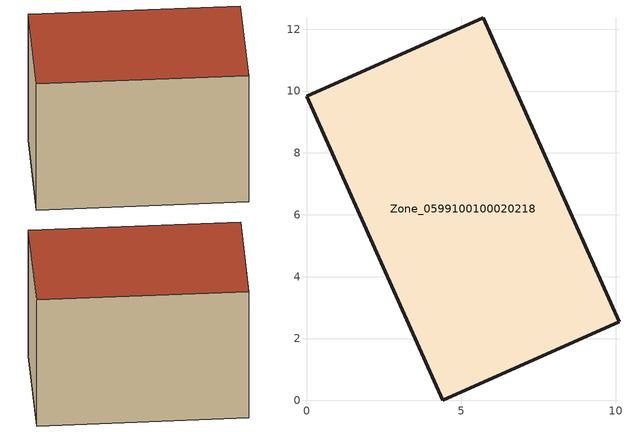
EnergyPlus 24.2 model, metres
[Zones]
Zone_0599100100020218
 floor ground (C_G): 4.4,0 0,9.84 5.71,12.38 10.1,2.55 z0
 wall outside (C_F): 4.4,0 10.1,2.55 5.71,12.38 0,9.84 4.4,0 z0:7.76
 roof outside (C_R): 0,9.84 4.4,0 10.1,2.55 5.71,12.38 z7.76
[BUILDING]
Pand.0599100100020218: North Axis=0; Terrain=City; Loads Convergence Tolerance Value=0.04; Temperature Convergence Tolerance Value=0.4; Solar Distribution=FullExterior; Maximum Number of Warmup Days=25; Minimum Number of Warmup Days=1
[Site:Location]
Rotterdam.The.Hague.AP_ZH_NLD Design_Conditions: Latitude=51.96; Longitude=4.45; Time Zone=1; Elevation=-4.5
[SITE:GROUNDTEMPERATURE:BUILDINGSURFACE]
18, 18, 18, 18, 18, 18, 18, 18, 18, 18, 18, 18
[MATERIAL] Thermal Absorptance=0.9; Solar Absorptance=0.7; Visible Absorptance=0.7
Name | Roughness | Thickness | Conductivity | Density | Specific Heat
G.D.2015-2018 | MediumSmooth | 0.15 | 0.0428571 | 540 | 1210
F.D.2015-2018 | Rough | 0.3 | 0.0666667 | 1920 | 840
R.D.2015-2018 | MediumRough | 0.2 | 0.0333333 | 1500 | 1000
[CONSTRUCTION]
C_G: G.D.2015-2018
C_F: F.D.2015-2018
C_R: R.D.2015-2018
[ZONE]
Zone_0599100100020218: Type=1; Multiplier=1; Ceiling Height=Autocalculate; Volume=Autocalculate; Floor Area=autocalculate; Part of Total Floor Area=Yes
[ZONEINFILTRATION:DESIGNFLOWRATE]
Infil_Zone_0599100100020218: Zone or ZoneList or Space or SpaceList=Zone_0599100100020218; Schedule=AlwaysOn; Design Flow Rate Calculation Method=Flow/Area; Flow Rate per Floor Area=0.0021; Constant Term Coefficient=1; Temperature Term Coefficient=0; Velocity Term Coefficient=0; Velocity Squared Term Coefficient=0
[HVACTEMPLATE:ZONE:IDEALLOADSAIRSYSTEM]
Zone_0599100100020218: Maximum Heating Supply Air Temperature=50; Minimum Cooling Supply Air Temperature=13; Maximum Heating Supply Air Humidity Ratio=0.0156; Minimum Cooling Supply Air Humidity Ratio=0.0077; Heating Limit=NoLimit; Cooling Limit=NoLimit; Dehumidification Control Type=ConstantSensibleHeatRatio; Cooling Sensible Heat Ratio=0.7; Dehumidification Setpoint=60; Humidification Control Type=None; Humidification Setpoint=30; Outdoor Air Method=None; Outdoor Air Flow Rate per Person=0.00944; Outdoor Air Flow Rate per Zone Floor Area=0; Outdoor Air Flow Rate per Zone=0; Demand Controlled Ventilation Type=None; Outdoor Air Economizer Type=NoEconomizer; Heat Recovery Type=None; Sensible Heat Recovery Effectiveness=0.7; Latent Heat Recovery Effectiveness=0.65
[ZONECONTROL:THERMOSTAT]
ThermostatControl_Zone_0599100100020218: Zone or ZoneList=Zone_0599100100020218; Control Type Schedule=DualSetpointControlType; Control 1=Thermostat_Zone_0599100100020218; Temperature Difference Between Cutout And Setpoint=0
[THERMOSTATSETPOINT:DUALSETPOINT]
Thermostat_Zone_0599100100020218: Heating Setpoint Temperature Schedule=HeatingSetpoint_Zone_0599100100020218; Cooling Setpoint Temperature Schedule=CoolingSetpoint_Zone_0599100100020218
[SCHEDULE:COMPACT]
HeatingSetpoint_Zone_0599100100020218: Through: 12/31, For: AllDays, Until: 24:00, 21
CoolingSetpoint_Zone_0599100100020218: Through: 12/31, For: AllDays, Until: 24:00, 24
DualSetpointControlType: Through: 12/31, For: AllDays, Until: 24:00, 4
AlwaysOn: Through: 12/31, For: AllDays, Until: 24:00, 1
